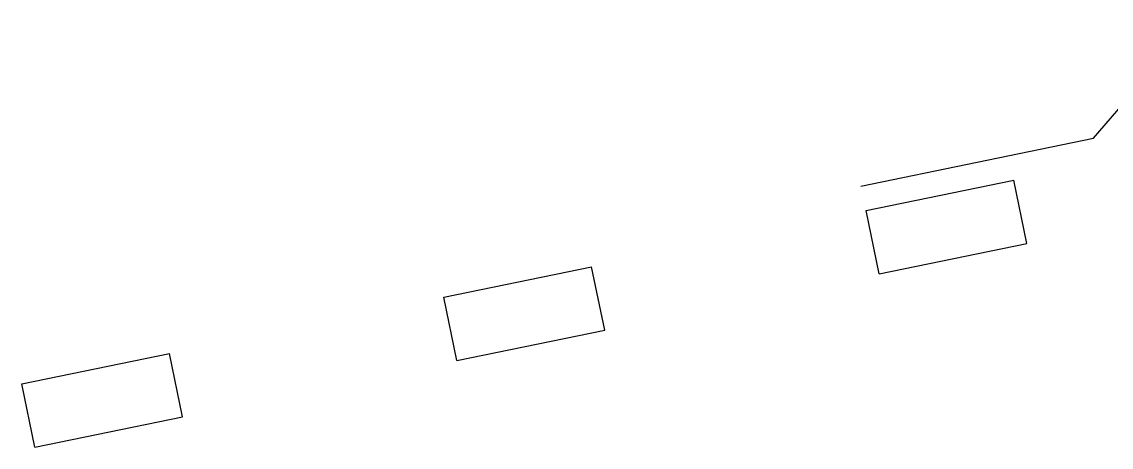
# Model space of a CAD drawing. Header units: inches. Extents: x 69197311 to 69201527, y 27671022 to 27674936.
# Drawn here: x 69197454 to 69198061, y 27672998 to 27673235 of the extents above; entities that cross this region are included whole.
import ezdxf

# ---------------------------------------------------------------- set-up
doc = ezdxf.new("R2010")
doc.units = ezdxf.units.IN
doc.header["$LTSCALE"] = 100
doc.header["$MEASUREMENT"] = 0
doc.layers.add('A-SITE', color=3, linetype='CONTINUOUS')
doc.layers.add('A-WALL', color=5, linetype='CONTINUOUS')

msp = doc.modelspace()

# ---------------------------------------------------------------- linework, layer by layer
at = {"layer": 'A-SITE'}
for p, q in [((69198051.2, 27673170.31), (69198107.04, 27673235.3)), ((69197921.76, 27673143.7), (69198051.2, 27673170.31))]:
    msp.add_line(p, q, dxfattribs=at)
at = {"layer": 'A-WALL'}
for p, q in [((69197924.58, 27673129.99), (69198006.86, 27673146.9)), ((69198014.11, 27673111.64), (69198006.86, 27673146.9)), ((69197931.83, 27673094.72), (69197924.58, 27673129.99)), ((69197931.83, 27673094.72), (69198014.11, 27673111.64)), ((69197689.49, 27673081.67), (69197771.77, 27673098.58)), ((69197779.02, 27673063.32), (69197771.77, 27673098.58)), ((69197696.74, 27673046.4), (69197689.49, 27673081.67)), ((69197696.74, 27673046.4), (69197779.02, 27673063.32)), ((69197454.41, 27673033.35), (69197536.69, 27673050.26)), ((69197543.93, 27673015), (69197536.69, 27673050.26)), ((69197461.66, 27672998.08), (69197454.41, 27673033.35)), ((69197461.66, 27672998.08), (69197543.93, 27673015))]:
    msp.add_line(p, q, dxfattribs=at)

doc.saveas('drawing.dxf')
